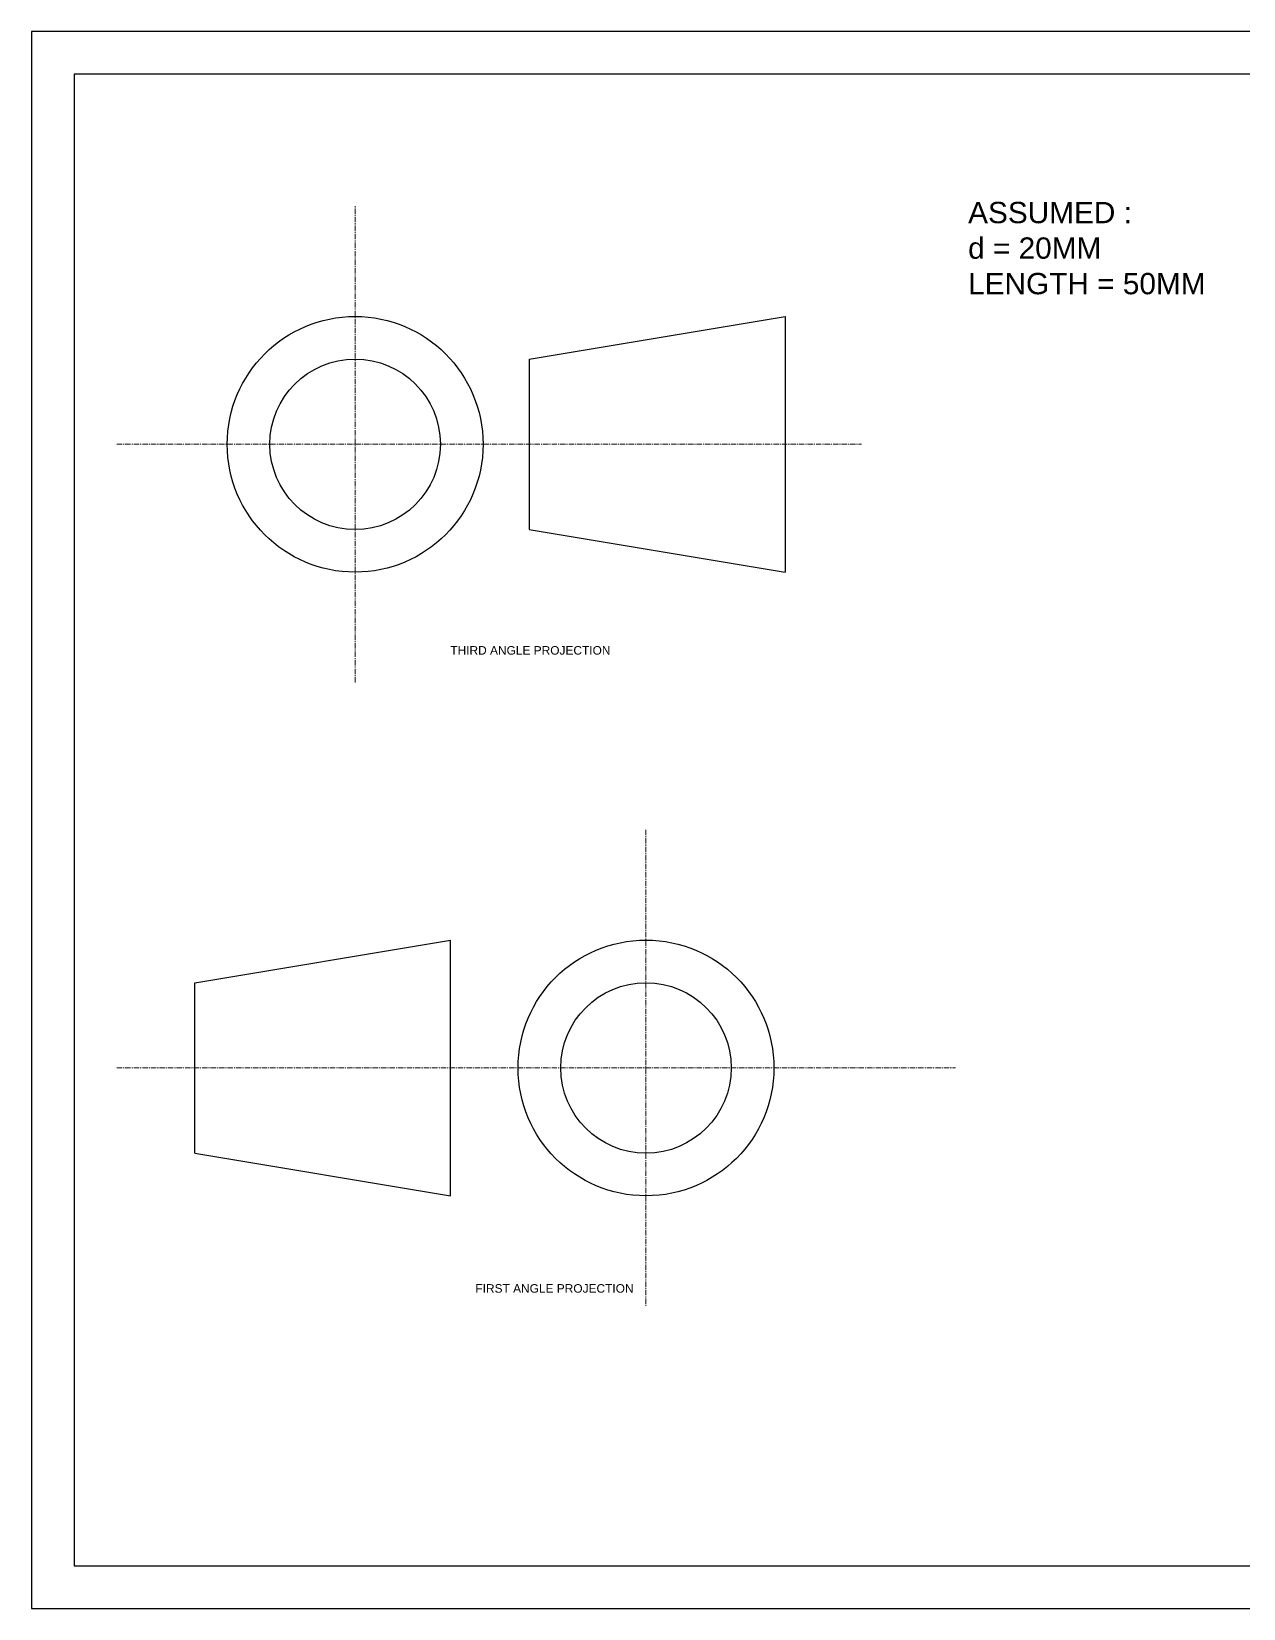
# Model space of a CAD drawing. Header units: millimetres. Extents: x -259 to 361, y -105 to 265.
# Drawn here: x -258.5 to 25.7, y -105.4 to 264.6 of the extents above; entities that cross this region are included whole.
import ezdxf

# ---------------------------------------------------------------- set-up
doc = ezdxf.new("R2010")
doc.units = ezdxf.units.MM
doc.header["$MEASUREMENT"] = 0
doc.linetypes.add('CENTER', pattern=[2, 1.25, -0.25, 0.25, -0.25])
doc.layers.add('centerline', color=1, linetype='CENTER', lineweight=15)
doc.layers.add('TEXT', color=254, linetype='Continuous')
doc.styles.get("Standard").update_dxf_attribs({"font": 'arial.ttf'})

# ---------------------------------------------------------------- blocks, each defined once
blk = doc.blocks.new('3RD Angle Projection Symbol')
for p, q in [((40.86, 20), (100.86, 30)), ((100.86, 30), (100.86, -30)), ((40.86, 20), (40.86, -20)), ((40.86, -20), (100.86, -30))]:
    blk.add_line(p, q)
for radius in [30, 20]:
    blk.add_circle((0, 0), radius)
blk = doc.blocks.new('1st  Angle Projection Symbol')
for p, q in [((-105.83, 20), (-45.83, 30)), ((-45.83, -30), (-45.83, 30)), ((-105.83, -20), (-105.83, 20)), ((-105.83, -20), (-45.83, -30))]:
    blk.add_line(p, q)
for radius in [30, 20]:
    blk.add_circle((0, 0), radius)

msp = doc.modelspace()

# ---------------------------------------------------------------- linework, layer by layer
at = {"layer": 'centerline'}
for p, q in [((-182.6238, 111.8618), (-182.6238, 223.6641)), ((-238.5249, 167.7629), (-63.8349, 167.7629)), ((-114.4011, 77.3361), (-114.4011, -34.4661)), ((-238.5249, 21.435), (-41.833, 21.435))]:
    msp.add_line(p, q, dxfattribs=at)
at = {"layer": 'TEXT'}
for points in [[(-258.5183, -105.3879), (361.4817, -105.3879), (361.4817, 264.6121), (-258.5183, 264.6121)], [(-248.5183, -95.3879), (351.4817, -95.3879), (351.4817, 254.6121), (-248.5183, 254.6121)]]:
    msp.add_lwpolyline(points, close=True, dxfattribs=at)

# ---------------------------------------------------------------- block references
for name, p in [('3RD Angle Projection Symbol', (-182.6238, 167.7629)), ('1st  Angle Projection Symbol', (-114.4011, 21.435))]:
    msp.add_blockref(name, p)

# ---------------------------------------------------------------- texts
at = {"layer": 'TEXT', "attachment_point": 1}
for s, width, insert, char_height in [('ASSUMED : \\Pd = 20MM  LENGTH = 50MM', 57.077236, (-38.8458, 224.6403), 5), ('THIRD ANGLE PROJECTION', 49.163745, (-160.2974, 120.4141), 2), ('FIRST ANGLE PROJECTION', 49.163745, (-154.4171, -29.2964), 2)]:
    msp.add_mtext_dynamic_manual_height_columns(s, width=width, gutter_width=1, heights=[0], dxfattribs=dict(at, insert=insert, char_height=char_height))

doc.saveas('drawing.dxf')
